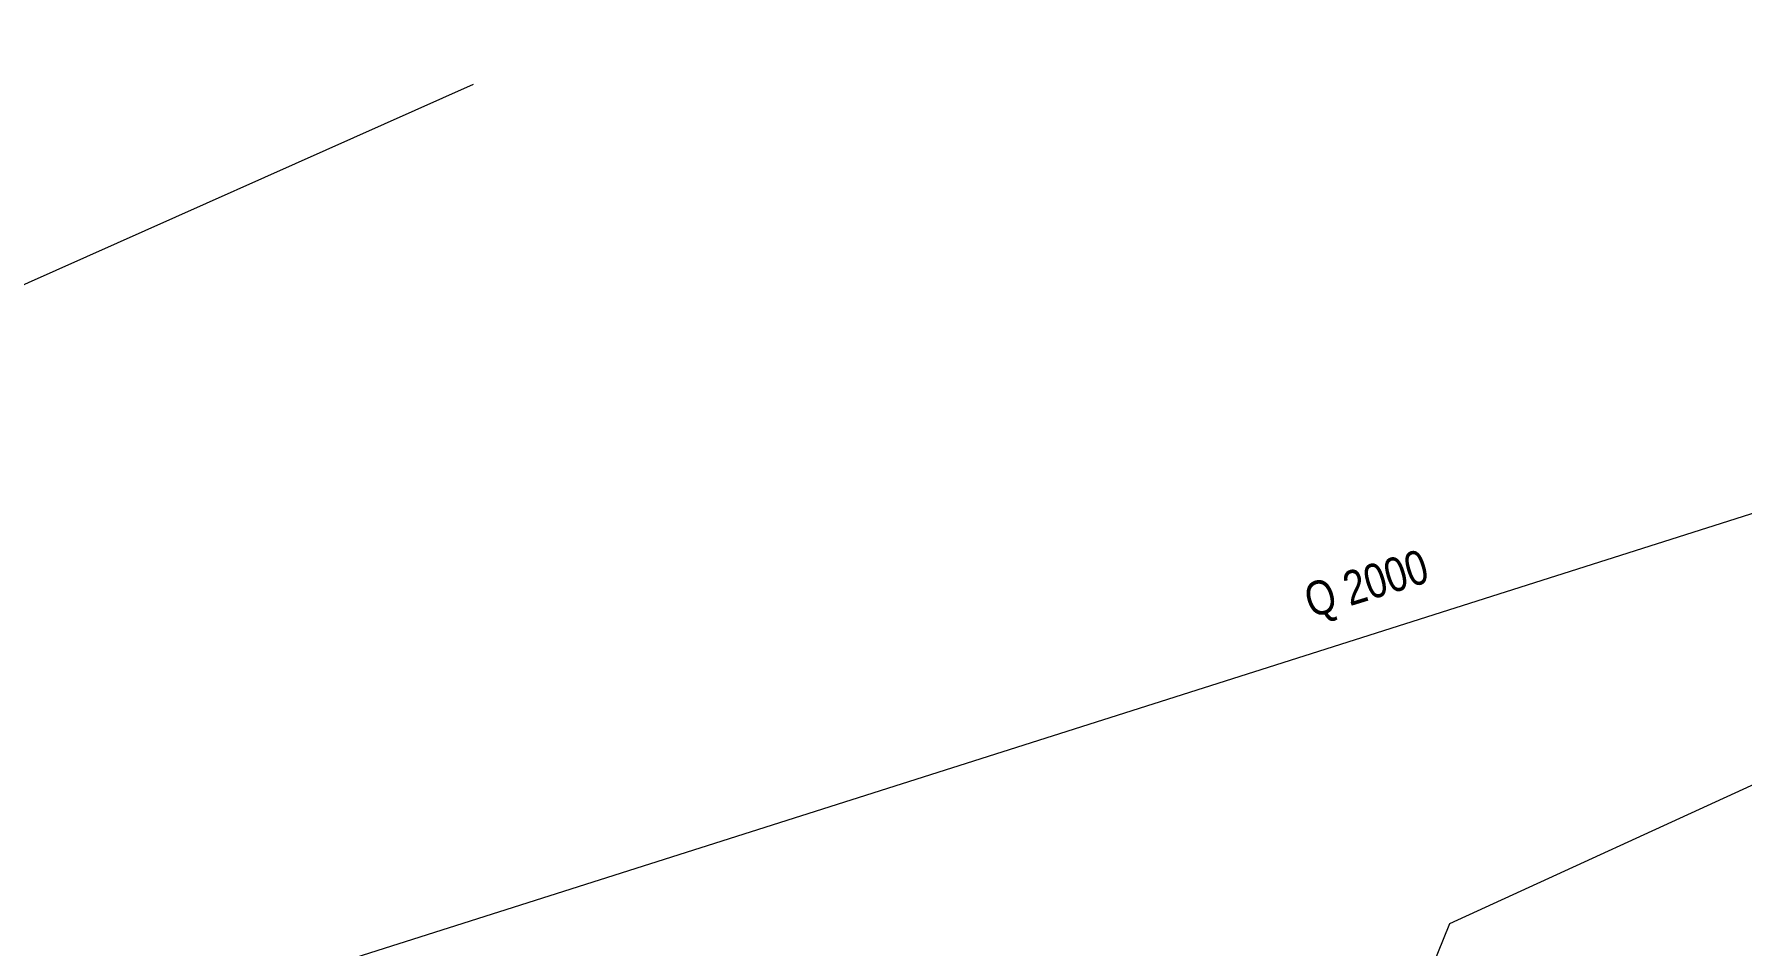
# Model space of a CAD drawing. Header units: centimetres. Extents: x 14449 to 53524, y -19051 to -10746.
# Drawn here: x 26210 to 26562.9, y -17260.1 to -17071.6 of the extents above; entities that cross this region are included whole.
import ezdxf

# ---------------------------------------------------------------- set-up
doc = ezdxf.new("R2010")
doc.units = ezdxf.units.CM
for name, color, linetype, lineweight in [('ADAKENARI', 18, 'Continuous', 0), ('HAT', 1, 'Continuous', 0), ('ÇİFT_OBJE', 1, 'Continuous', 0)]:
    doc.layers.add(name, color=color, linetype=linetype, lineweight=lineweight)
doc.styles.get("Standard").update_dxf_attribs({"font": 'arial.ttf'})

msp = doc.modelspace()

# ---------------------------------------------------------------- linework, layer by layer
at = {"layer": 'ADAKENARI'}
for p, q in [((26300.67, -17081.99), (26027.63, -17203.7)), ((26502.55, -17255.42), (26730.09, -17151.09)), ((26483.22, -17303.17), (26502.55, -17255.42))]:
    msp.add_line(p, q, dxfattribs=at)
at = {"layer": 'HAT'}
msp.add_line((26947.8, -17048.96), (25986.77, -17354.53), dxfattribs=at)

# ---------------------------------------------------------------- texts
at = {"layer": 'ÇİFT_OBJE', "width": 0.8}
msp.add_text('Q 2000', height=7.082, rotation=17.102, dxfattribs=at).set_placement((26473.9, -17192.31))
msp.add_text('Q 2000', height=7.082, rotation=17.102, dxfattribs=at).set_placement((26473.9, -17192.31))
msp.add_text('Q 2000', height=7.082, rotation=17.102, dxfattribs=at).set_placement((26473.9, -17192.31))
msp.add_text('Q 2000', height=7.082, rotation=17.102, dxfattribs=at).set_placement((26473.9, -17192.31))

doc.saveas('drawing.dxf')
